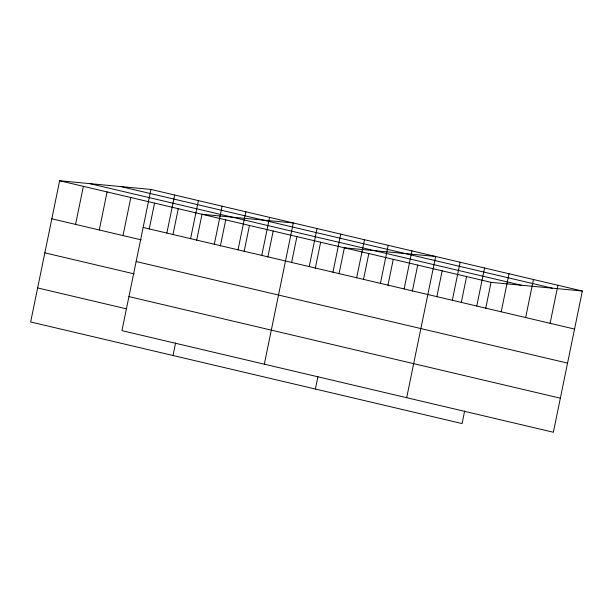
<?xml version="1.0" encoding="UTF-8"?>
<svg xmlns="http://www.w3.org/2000/svg" width="613" height="613" viewBox="0 0 613 613"><rect width="100%" height="100%" fill="white"/><g stroke="black" fill="none" stroke-linecap="round" stroke-linejoin="round"><path stroke-width="0.92" d="M150.936 189.432L121.949 330.652L553.363 432.242L582.35 291.022L150.936 189.432L59.637 180.758L30.65 321.978L462.064 423.568L464.639 411.024M75.56 224.389L83.368 186.344M99.283 229.982L107.091 191.93M123.014 235.568L130.822 197.524M149.212 229.093L154.553 203.11M166.859 233.063L174.667 195.018M172.943 234.679L178.276 208.696M190.582 238.656L198.397 200.604M173.019 355.502L175.594 342.958M196.673 240.265L202.006 214.282L293.305 222.956L264.318 364.176M214.312 244.242L222.121 206.198M220.396 245.851L225.73 219.868M238.043 249.828L245.851 211.784M244.127 251.437L249.46 225.454M261.766 255.414L269.574 217.37M267.85 257.023L273.183 231.047M291.581 262.617L296.914 236.633M309.22 266.586L317.028 228.542M315.312 268.203L320.645 242.219M332.951 272.18L340.759 234.135M315.381 389.025L317.955 376.482M339.035 273.789L344.368 247.805L435.667 256.479L406.68 397.699M356.674 277.766L364.49 239.721M363.486 279.543L368.819 253.56M380.405 283.352L388.213 245.307M387.929 285.298L393.262 259.322M404.136 288.938L411.944 250.893M412.373 291.06L417.714 265.077M436.824 296.815L442.157 270.831M452.31 300.286L460.118 262.234M461.267 302.569L466.6 276.586M476.753 306.04L484.561 267.996M485.718 308.331L491.051 282.348L582.35 291.022M501.204 311.795L509.012 273.75M525.648 317.549L533.456 279.505M550.091 323.312L557.907 285.267M120.807 186.574L552.221 288.156M89.766 183.624L521.18 285.206M59.637 180.758L491.051 282.348M143.128 227.477L574.542 329.066M51.829 218.803L141.266 239.867M136.14 261.529L567.554 363.111M44.841 252.855L134.278 273.911M128.937 296.608L560.351 398.189M37.638 287.934L126.163 308.776"/></g></svg>
